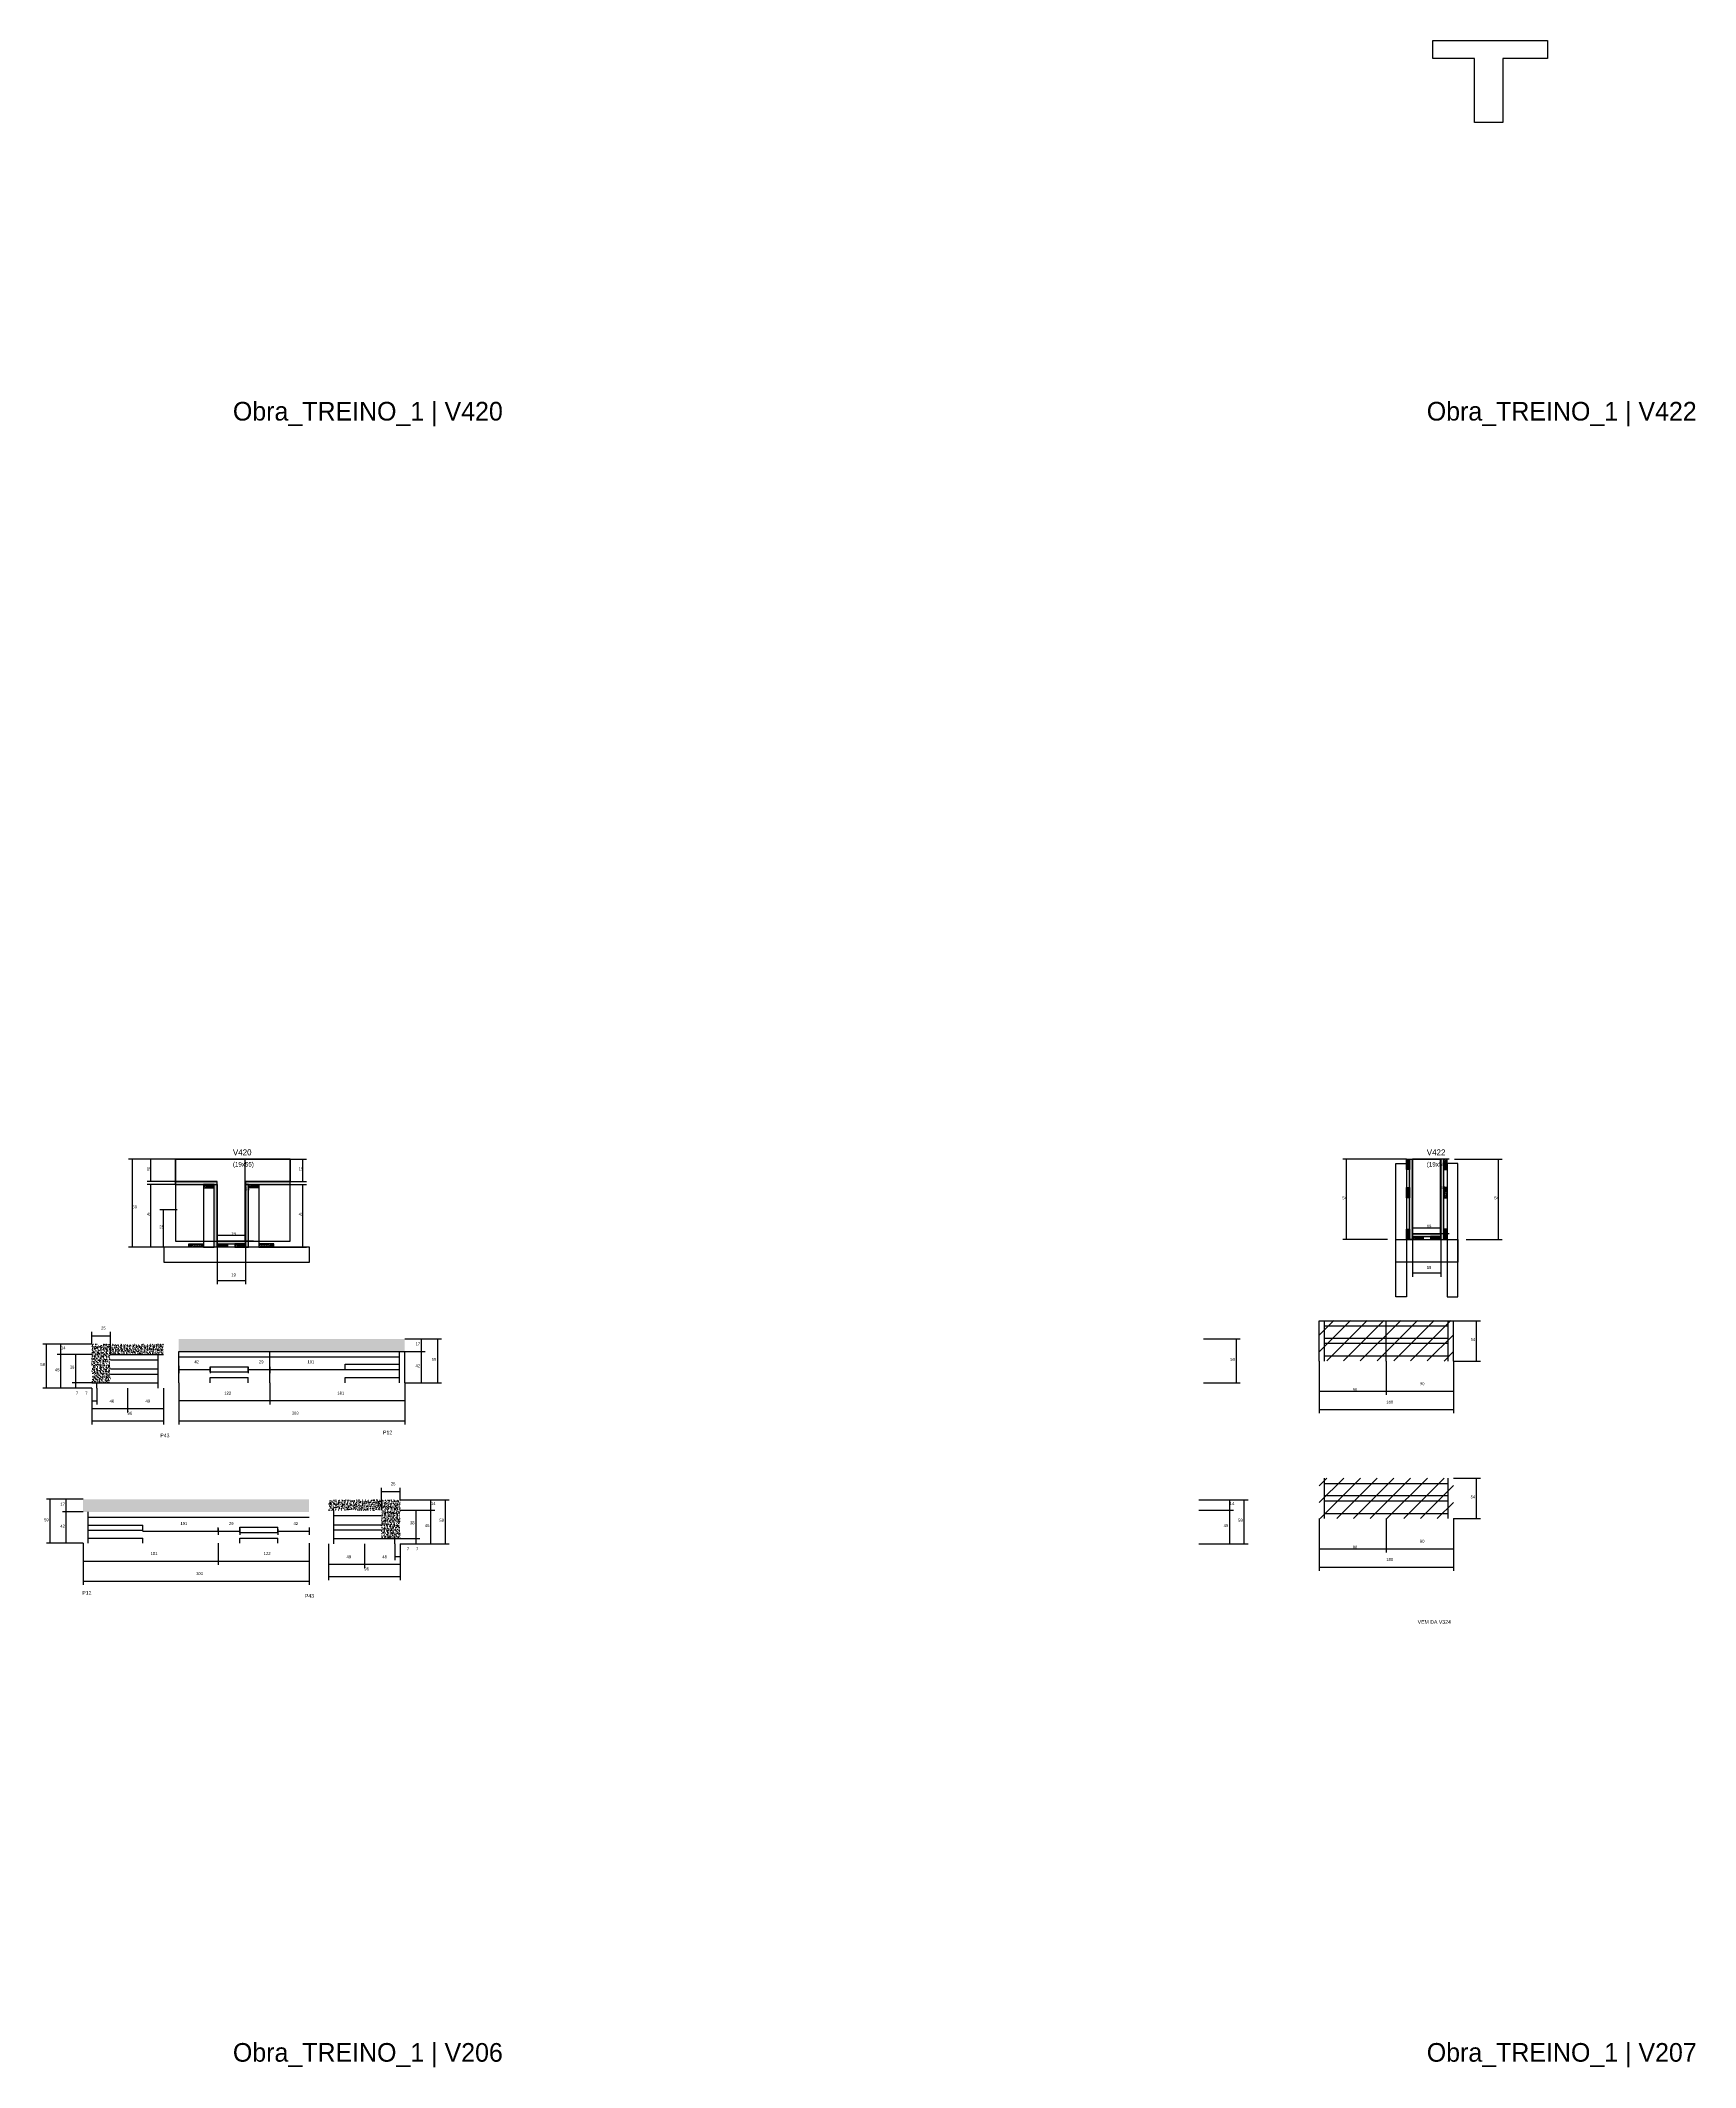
# Model space of a CAD drawing. Header units: metres. Extents: x -65046 to 21926, y -45195 to 1016.
# Drawn here: x 15742 to 17960, y -10018 to -7301 of the extents above; entities that cross this region are included whole.
import ezdxf

# ---------------------------------------------------------------- set-up
doc = ezdxf.new("R2010")
doc.units = ezdxf.units.M
for name, color, linetype in [('CONCRETO', 251, 'Continuous'), ('COTA', 241, 'Continuous'), ('Hachura', 253, 'Continuous'), ('LABEL_ID', 3, 'Continuous'), ('Madeira', 126, 'Continuous'), ('NOMENCLATURA', 7, 'Continuous'), ('Painéis', 200, 'Continuous'), ('REAPROVEITAMENTO', 251, 'Continuous'), ('SARR_2.2x7', 40, 'Continuous'), ('SARR_3.5x7', 81, 'Continuous'), ('Texto Seção', 7, 'Continuous')]:
    doc.layers.add(name, color=color, linetype=linetype)

msp = doc.modelspace()

# ---------------------------------------------------------------- hatches: boundary and pattern name
at = {"layer": 'COTA'}
h = msp.add_hatch(dxfattribs=at)
h.set_pattern_fill('AR-CONC', scale=0.03)
h.paths.add_polyline_path([(16230.4, -9058), (16230.4, -9041), (16230.4, -9041), (15927.4, -9041), (15927.4, -9041), (15927.4, -9058), (15927.4, -9058), (16230.4, -9058)])
h = msp.add_hatch(dxfattribs=at)
h.set_pattern_fill('AR-CONC', scale=0.03)
h.paths.add_polyline_path([(15835.8, -9062), (15906.8, -9062), (15906.8, -9062), (15906.8, -9048), (15906.8, -9048), (15810.8, -9048), (15810.8, -9048), (15810.8, -9100), (15810.8, -9100), (15835.8, -9100), (15835.8, -9100), (15835.8, -9062)])
h = msp.add_hatch(dxfattribs=at)
h.set_pattern_fill('AR-CONC', scale=0.03)
h.paths.add_polyline_path([(15799.2, -9273.1), (15799.2, -9256.1), (15799.2, -9256.1), (16102.2, -9256.1), (16102.2, -9256.1), (16102.2, -9273.1), (16102.2, -9273.1), (15799.2, -9273.1)])
h = msp.add_hatch(dxfattribs=at)
h.set_pattern_fill('AR-CONC', scale=0.03)
h.paths.add_polyline_path([(16199.2, -9270.7), (16128.2, -9270.7), (16128.2, -9270.7), (16128.2, -9256.7), (16128.2, -9256.7), (16224.2, -9256.7), (16224.2, -9256.7), (16224.2, -9308.7), (16224.2, -9308.7), (16199.2, -9308.7), (16199.2, -9308.7), (16199.2, -9270.7)])
at = {"layer": 'Hachura'}
h = msp.add_hatch(dxfattribs=at)
h.set_pattern_fill('ANSI31', scale=0.5)
h.paths.add_polyline_path([(17577, -8814), (17572.6, -8814), (17572.6, -8814), (17572.6, -8800), (17572.6, -8800), (17577, -8800), (17577, -8800), (17577, -8814)])
h = msp.add_hatch(color=8, dxfattribs=at)
h.dxf.hatch_style = 1
h.paths.add_polyline_path([(17581, -8800), (17577, -8800), (17577, -8800), (17577, -8908), (17577, -8908), (17581, -8908), (17581, -8908), (17581, -8800)])
h = msp.add_hatch(color=8, dxfattribs=at)
h.dxf.hatch_style = 1
h.paths.add_polyline_path([(17623, -8800), (17619, -8800), (17619, -8800), (17619, -8908), (17619, -8908), (17623, -8908), (17623, -8908), (17623, -8800)])
h = msp.add_hatch(dxfattribs=at)
h.set_pattern_fill('ANSI31', scale=0.5)
h.paths.add_polyline_path([(17623, -8814), (17627.4, -8814), (17627.4, -8814), (17627.4, -8800), (17627.4, -8800), (17623, -8800), (17623, -8800), (17623, -8814)])
h = msp.add_hatch(color=8, dxfattribs=at)
h.dxf.hatch_style = 1
h.paths.add_polyline_path([(15978.8, -8834), (15978.8, -8830), (15978.8, -8830), (15923.2, -8830), (15923.2, -8830), (15923.2, -8834), (15923.2, -8834), (15978.8, -8834)])
h = msp.add_hatch(color=8, dxfattribs=at)
h.dxf.hatch_style = 1
h.paths.add_polyline_path([(16076.8, -8834), (16076.8, -8830), (16076.8, -8830), (16016.8, -8830), (16016.8, -8830), (16016.8, -8834), (16016.8, -8834), (16076.8, -8834)])
h = msp.add_hatch(dxfattribs=at)
h.set_pattern_fill('ANSI31', scale=0.5)
h.paths.add_polyline_path([(15974.8, -8838.4), (15974.8, -8834), (15974.8, -8834), (15960.8, -8834), (15960.8, -8834), (15960.8, -8838.4), (15960.8, -8838.4), (15974.8, -8838.4)])
h = msp.add_hatch(color=8, dxfattribs=at)
h.dxf.hatch_style = 1
h.paths.add_polyline_path([(15974.8, -8834), (15978.8, -8834), (15978.8, -8834), (15978.8, -8918), (15978.8, -8918), (15974.8, -8918), (15974.8, -8918), (15974.8, -8834)])
h = msp.add_hatch(color=8, dxfattribs=at)
h.dxf.hatch_style = 1
h.paths.add_polyline_path([(16020.8, -8834), (16016.8, -8834), (16016.8, -8834), (16016.8, -8918), (16016.8, -8918), (16020.8, -8918), (16020.8, -8918), (16020.8, -8834)])
h = msp.add_hatch(dxfattribs=at)
h.set_pattern_fill('ANSI31', scale=0.5)
h.paths.add_polyline_path([(16020.8, -8838.4), (16020.8, -8834), (16020.8, -8834), (16034.8, -8834), (16034.8, -8834), (16034.8, -8838.4), (16034.8, -8838.4), (16020.8, -8838.4)])
h = msp.add_hatch(dxfattribs=at)
h.set_pattern_fill('ANSI31', scale=0.5)
h.paths.add_polyline_path([(17577, -8852.1), (17572.6, -8852.1), (17572.6, -8852.1), (17572.6, -8838.1), (17572.6, -8838.1), (17577, -8838.1), (17577, -8838.1), (17577, -8852.1)])
h = msp.add_hatch(dxfattribs=at)
h.set_pattern_fill('ANSI31', scale=0.5)
h.paths.add_polyline_path([(17623, -8852.1), (17627.4, -8852.1), (17627.4, -8852.1), (17627.4, -8838.1), (17627.4, -8838.1), (17623, -8838.1), (17623, -8838.1), (17623, -8852.1)])
h = msp.add_hatch(color=8, dxfattribs=at)
h.dxf.hatch_style = 1
h.paths.add_polyline_path([(16016.8, -8913.6), (16016.8, -8910), (16016.8, -8910), (15978.8, -8910), (15978.8, -8910), (15978.8, -8913.6), (15978.8, -8913.6), (16016.8, -8913.6)])
h = msp.add_hatch(dxfattribs=at)
h.set_pattern_fill('ANSI31', scale=0.5)
h.paths.add_polyline_path([(17577, -8908), (17572.6, -8908), (17572.6, -8908), (17572.6, -8894), (17572.6, -8894), (17577, -8894), (17577, -8894), (17577, -8908)])
h = msp.add_hatch(color=8, dxfattribs=at)
h.dxf.hatch_style = 1
h.paths.add_polyline_path([(17619, -8903.6), (17619, -8900), (17619, -8900), (17581, -8900), (17581, -8900), (17581, -8903.6), (17581, -8903.6), (17619, -8903.6)])
h = msp.add_hatch(dxfattribs=at)
h.set_pattern_fill('ANSI31', scale=0.5)
h.paths.add_polyline_path([(17581, -8908), (17581, -8903.6), (17581, -8903.6), (17595, -8903.6), (17595, -8903.6), (17595, -8908), (17595, -8908), (17581, -8908)])
h = msp.add_hatch(dxfattribs=at)
h.set_pattern_fill('ANSI31', scale=0.5)
h.paths.add_polyline_path([(17619, -8908), (17619, -8903.6), (17619, -8903.6), (17605, -8903.6), (17605, -8903.6), (17605, -8908), (17605, -8908), (17619, -8908)])
h = msp.add_hatch(dxfattribs=at)
h.set_pattern_fill('ANSI31', scale=0.5)
h.paths.add_polyline_path([(17623, -8908), (17627.4, -8908), (17627.4, -8908), (17627.4, -8894), (17627.4, -8894), (17623, -8894), (17623, -8894), (17623, -8908)])
h = msp.add_hatch(dxfattribs=at)
h.set_pattern_fill('ANSI31', scale=0.5)
h.paths.add_polyline_path([(15940.8, -8918), (15940.8, -8913.6), (15940.8, -8913.6), (15960.8, -8913.6), (15960.8, -8913.6), (15960.8, -8918), (15960.8, -8918), (15940.8, -8918)])
h = msp.add_hatch(dxfattribs=at)
h.set_pattern_fill('ANSI31', scale=0.5)
h.paths.add_polyline_path([(15978.8, -8918), (15978.8, -8913.6), (15978.8, -8913.6), (15992.8, -8913.6), (15992.8, -8913.6), (15992.8, -8918), (15992.8, -8918), (15978.8, -8918)])
h = msp.add_hatch(dxfattribs=at)
h.set_pattern_fill('ANSI31', scale=0.5)
h.paths.add_polyline_path([(16016.8, -8918), (16016.8, -8913.6), (16016.8, -8913.6), (16002.8, -8913.6), (16002.8, -8913.6), (16002.8, -8918), (16002.8, -8918), (16016.8, -8918)])
h = msp.add_hatch(dxfattribs=at)
h.set_pattern_fill('ANSI31', scale=0.5)
h.paths.add_polyline_path([(16054.8, -8918), (16054.8, -8913.6), (16054.8, -8913.6), (16034.8, -8913.6), (16034.8, -8913.6), (16034.8, -8918), (16034.8, -8918), (16054.8, -8918)])
at = {"layer": 'REAPROVEITAMENTO'}
h = msp.add_hatch(dxfattribs=at)
h.set_pattern_fill('ANSI31', scale=5)
h.paths.add_polyline_path([(17635.7, -9070.7), (17635.7, -9016.6), (17635.7, -9016.6), (17455.7, -9016.4), (17455.7, -9016.4), (17455.7, -9070.6), (17455.7, -9070.6), (17635.7, -9070.7)])
h = msp.add_hatch(dxfattribs=at)
h.set_pattern_fill('ANSI31', scale=5)
h.paths.add_polyline_path([(17635.7, -9281.9), (17635.7, -9227.8), (17635.7, -9227.8), (17455.7, -9227.6), (17455.7, -9227.6), (17455.7, -9281.8), (17455.7, -9281.8), (17635.7, -9281.9)])

# ---------------------------------------------------------------- linework, layer by layer
at = {"layer": 'CONCRETO'}
for points in [[(17608.3, -7324.6), (17608.3, -7300.6), (17761.9, -7300.6), (17761.9, -7324.6), (17701.9, -7324.6), (17701.9, -7410.6), (17663.9, -7410.6), (17663.9, -7324.6)], [(15923.2, -8830), (15923.2, -8800), (16076.8, -8800), (16076.8, -8830), (16016.8, -8830), (16016.8, -8910), (15978.8, -8910), (15978.8, -8830)], [(15923.2, -8910), (16076.8, -8910), (16076.8, -8800), (15923.2, -8800)], [(17581, -8800), (17581, -8800), (17619, -8800), (17619, -8828), (17619, -8828), (17619, -8900), (17581, -8900), (17581, -8800)], [(17581, -8900), (17619, -8900), (17619, -8800), (17581, -8800)]]:
    msp.add_lwpolyline(points, close=True, dxfattribs=at)
at = {"layer": 'COTA'}
for p, q in [((15923.2, -8800), (15860.3, -8800)), ((15865.3, -8918), (15865.3, -8800)), ((15923.2, -8800), (15885.1, -8800)), ((15890.1, -8830), (15890.1, -8800)), ((16027.8, -8800), (16011.3, -8800)), ((16016.3, -8910), (16016.3, -8800)), ((16076.8, -8800), (16098.6, -8800)), ((16093.6, -8830), (16093.6, -8800)), ((17572.6, -8800), (17487.3, -8800)), ((17492.3, -8908), (17492.3, -8800)), ((17630, -8800), (17613.5, -8800)), ((17618.5, -8900), (17618.5, -8800)), ((17637, -8800), (17700.9, -8800)), ((17695.9, -8908), (17695.9, -8800)), ((15923.2, -8830), (15885.1, -8830)), ((16076.8, -8830), (16098.6, -8830)), ((15923.2, -8834), (15885.1, -8834)), ((15890.1, -8918), (15890.1, -8834)), ((16076.8, -8834), (16098.6, -8834)), ((16093.6, -8918), (16093.6, -8834)), ((15925.5, -8868.1), (15901.9, -8868.1)), ((15906.9, -8918), (15906.9, -8868.1)), ((15978.8, -8918), (15978.8, -8897)), ((15978.8, -8902), (16016.8, -8902)), ((16027.8, -8910), (16011.3, -8910)), ((16016.8, -8918), (16016.8, -8897)), ((17547.4, -8908), (17487.3, -8908)), ((17581, -8908), (17581, -8887)), ((17581, -8892), (17619, -8892)), ((17581, -8908), (17581, -8957.7)), ((17630, -8900), (17613.5, -8900)), ((17619, -8908), (17619, -8887)), ((17619, -8908), (17619, -8957.7)), ((17652.6, -8908), (17700.9, -8908)), ((15945.2, -8918), (15860.3, -8918)), ((15945.2, -8918), (15885.1, -8918)), ((15925.5, -8918), (15901.9, -8918)), ((15978.8, -8918), (15978.8, -8967.7)), ((16016.8, -8918), (16016.8, -8967.7)), ((16050.4, -8918), (16098.6, -8918)), ((15978.8, -8962.7), (16016.8, -8962.7)), ((17581, -8952.7), (17619, -8952.7)), ((17635.7, -9016.7), (17671.8, -9016.7)), ((17666.8, -9070.7), (17666.8, -9016.7)), ((15810.8, -9048), (15810.8, -9031.8)), ((15810.8, -9036.8), (15835.8, -9036.8)), ((15835.8, -9062), (15835.8, -9031.8)), ((16230.4, -9041), (16257.8, -9041)), ((16230.4, -9041), (16279.5, -9041)), ((16252.8, -9058), (16252.8, -9041)), ((16274.5, -9100), (16274.5, -9041)), ((17300.9, -9041), (17350, -9041)), ((17345, -9100), (17345, -9041)), ((15810.8, -9062), (15784.6, -9062)), ((15789.6, -9100), (15789.6, -9062)), ((16230.4, -9058), (16257.8, -9058)), ((16230.4, -9058), (16257.8, -9058)), ((16252.8, -9100), (16252.8, -9058)), ((17455.7, -9070.7), (17455.7, -9116.2)), ((17455.7, -9070.7), (17455.7, -9140.8)), ((17545.7, -9070.7), (17545.7, -9116.2)), ((17545.7, -9070.7), (17545.7, -9116.2)), ((17635.7, -9070.7), (17635.7, -9116.2)), ((17635.7, -9070.7), (17635.7, -9140.8)), ((17635.7, -9070.7), (17671.8, -9070.7)), ((15810.8, -9100), (15784.6, -9100)), ((15810.8, -9100), (15784.6, -9100)), ((15789.6, -9107), (15789.6, -9100)), ((15927.4, -9100), (15927.4, -9128.8)), ((15927.4, -9100), (15927.4, -9155.8)), ((16049.4, -9100), (16049.4, -9128.8)), ((16049.4, -9100), (16049.4, -9128.8)), ((16230.4, -9100), (16230.4, -9128.8)), ((16230.4, -9100), (16230.4, -9155.8)), ((16230.4, -9100), (16257.8, -9100)), ((16230.4, -9100), (16279.5, -9100)), ((17300.9, -9100), (17350, -9100)), ((15810.8, -9107), (15784.6, -9107)), ((15810.8, -9107), (15810.8, -9155.8)), ((15810.8, -9107), (15810.8, -9129)), ((15810.8, -9124), (15817.8, -9124)), ((15817.8, -9107), (15817.8, -9129)), ((15906.8, -9107), (15906.8, -9155.8)), ((15927.4, -9123.8), (16049.4, -9123.8)), ((16049.4, -9123.8), (16230.4, -9123.8)), ((17455.7, -9111.2), (17545.7, -9111.2)), ((17545.7, -9111.2), (17635.7, -9111.2)), ((15810.8, -9150.8), (15906.8, -9150.8)), ((15927.4, -9150.8), (16230.4, -9150.8)), ((17455.7, -9135.8), (17635.7, -9135.8)), ((17635.7, -9227.9), (17671.8, -9227.9)), ((17666.8, -9281.9), (17666.8, -9227.9)), ((15799.2, -9256.1), (15750.1, -9256.1)), ((15755.1, -9315.1), (15755.1, -9256.1)), ((15799.2, -9256.1), (15771.7, -9256.1)), ((15776.7, -9273.1), (15776.7, -9256.1)), ((16199.2, -9270.7), (16199.2, -9240.5)), ((16199.2, -9245.5), (16224.2, -9245.5)), ((16224.2, -9256.7), (16224.2, -9240.5)), ((15799.2, -9273.1), (15771.7, -9273.1)), ((15799.2, -9273.1), (15771.7, -9273.1)), ((15776.7, -9315.1), (15776.7, -9273.1)), ((16224.2, -9270.7), (16250.4, -9270.7)), ((16245.4, -9308.7), (16245.4, -9270.7)), ((17455.7, -9281.9), (17455.7, -9327.4)), ((17455.7, -9281.9), (17455.7, -9352)), ((17545.7, -9281.9), (17545.7, -9327.4)), ((17545.7, -9281.9), (17545.7, -9327.4)), ((17635.7, -9281.9), (17635.7, -9327.4)), ((17635.7, -9281.9), (17635.7, -9352)), ((17635.7, -9281.9), (17671.8, -9281.9)), ((15799.2, -9315.1), (15750.1, -9315.1)), ((15799.2, -9315.1), (15771.7, -9315.1)), ((15799.2, -9315.1), (15799.2, -9343.9)), ((15799.2, -9315.1), (15799.2, -9370.8)), ((15980.2, -9315.1), (15980.2, -9343.9)), ((15980.2, -9315.1), (15980.2, -9343.9)), ((16102.2, -9315.1), (16102.2, -9343.9)), ((16102.2, -9315.1), (16102.2, -9370.8)), ((16128.2, -9315.7), (16128.2, -9364.5)), ((16217.2, -9315.7), (16217.2, -9337.7)), ((16224.2, -9308.7), (16250.4, -9308.7)), ((16224.2, -9308.7), (16250.4, -9308.7)), ((16224.2, -9315.7), (16224.2, -9364.5)), ((16224.2, -9315.7), (16250.4, -9315.7)), ((16224.2, -9315.7), (16224.2, -9337.7)), ((16245.4, -9315.7), (16245.4, -9308.7)), ((15799.2, -9338.9), (15980.2, -9338.9)), ((15980.2, -9338.9), (16102.2, -9338.9)), ((16217.2, -9332.7), (16224.2, -9332.7)), ((17455.7, -9322.4), (17545.7, -9322.4)), ((17545.7, -9322.4), (17635.7, -9322.4)), ((15799.2, -9365.8), (16102.2, -9365.8)), ((16128.2, -9359.5), (16224.2, -9359.5)), ((17455.7, -9347), (17635.7, -9347))]:
    msp.add_line(p, q, dxfattribs=at)
at = {"layer": 'Madeira'}
for points in [[(17577, -8814), (17572.6, -8814), (17572.6, -8800), (17577, -8800)], [(17623, -8814), (17627.4, -8814), (17627.4, -8800), (17623, -8800)], [(15974.8, -8838.4), (15974.8, -8834), (15960.8, -8834), (15960.8, -8838.4)], [(15974.8, -8834), (15960.8, -8834), (15960.8, -8918), (15974.8, -8918)], [(16020.8, -8838.4), (16020.8, -8834), (16034.8, -8834), (16034.8, -8838.4)], [(16020.8, -8834), (16034.8, -8834), (16034.8, -8918), (16020.8, -8918)], [(17577, -8852.1), (17572.6, -8852.1), (17572.6, -8838.1), (17577, -8838.1)], [(17623, -8852.1), (17627.4, -8852.1), (17627.4, -8838.1), (17623, -8838.1)], [(17577, -8908), (17572.6, -8908), (17572.6, -8894), (17577, -8894)], [(17581, -8908), (17581, -8903.6), (17595, -8903.6), (17595, -8908)], [(17619, -8908), (17619, -8903.6), (17605, -8903.6), (17605, -8908)], [(17623, -8908), (17627.4, -8908), (17627.4, -8894), (17623, -8894)], [(15907.3, -8938), (16102.5, -8938), (16102.5, -8918), (15907.3, -8918)], [(15940.8, -8918), (15940.8, -8913.6), (15960.8, -8913.6), (15960.8, -8918)], [(15978.8, -8918), (15978.8, -8913.6), (15992.8, -8913.6), (15992.8, -8918)], [(16016.8, -8918), (16016.8, -8913.6), (16002.8, -8913.6), (16002.8, -8918)], [(16054.8, -8918), (16054.8, -8913.6), (16034.8, -8913.6), (16034.8, -8918)]]:
    msp.add_lwpolyline(points, close=True, dxfattribs=at)
at = {"layer": 'Painéis'}
for p, q in [((17581, -8908), (17581, -8800)), ((17619, -8908), (17619, -8800)), ((15923.2, -8830), (15978.8, -8830)), ((15923.2, -8834), (15923.2, -8830)), ((15978.8, -8834), (15978.8, -8830)), ((16016.8, -8830), (16076.8, -8830)), ((16016.8, -8834), (16016.8, -8830)), ((16076.8, -8834), (16076.8, -8830)), ((15978.8, -8918), (15978.8, -8834)), ((16016.8, -8918), (16016.8, -8834)), ((15978.8, -8910), (16016.8, -8910)), ((15978.8, -8913.6), (15978.8, -8910)), ((16016.8, -8913.6), (16016.8, -8910)), ((17581, -8900), (17619, -8900)), ((17581, -8903.6), (17581, -8900)), ((17619, -8903.6), (17619, -8900)), ((17455.7, -9016.7), (17635.7, -9016.7)), ((17455.7, -9070.7), (17455.7, -9016.7)), ((17545.7, -9070.7), (17545.7, -9016.7)), ((17635.7, -9070.7), (17635.7, -9016.7)), ((15810.8, -9048), (15745.2, -9048)), ((15750.2, -9107), (15750.2, -9048)), ((15810.8, -9048), (15764.6, -9048)), ((15810.8, -9062), (15764.6, -9062)), ((15810.8, -9062), (15764.6, -9062)), ((15769.6, -9062), (15769.6, -9048)), ((15769.6, -9107), (15769.6, -9062)), ((15835.8, -9062), (15906.8, -9062)), ((15927.4, -9058), (16230.4, -9058)), ((15927.4, -9100), (15927.4, -9058)), ((16049.4, -9100), (16049.4, -9058)), ((16230.4, -9100), (16230.4, -9058)), ((15927.4, -9077.3), (15927.4, -9086.9)), ((15927.4, -9081.9), (15969.4, -9081.9)), ((15969.4, -9079.5), (15969.4, -9086.9)), ((16020.4, -9078.4), (16020.4, -9086.9)), ((16020.4, -9081.9), (16049.4, -9081.9)), ((16049.4, -9081.9), (16049.4, -9076.9)), ((16049.4, -9078.4), (16049.4, -9086.9)), ((16049.4, -9081.9), (16150.4, -9081.9)), ((16150.4, -9081.9), (16150.4, -9076.9)), ((15810.8, -9107), (15745.2, -9107)), ((15810.8, -9107), (15764.6, -9107)), ((15810.8, -9107), (15810.8, -9139.5)), ((15858.8, -9107), (15858.8, -9139.5)), ((15858.8, -9107), (15858.8, -9139.5)), ((15906.8, -9107), (15906.8, -9139.5)), ((15810.8, -9134.5), (15858.8, -9134.5)), ((15858.8, -9134.5), (15906.8, -9134.5)), ((16224.2, -9256.7), (16270.4, -9256.7)), ((16224.2, -9256.7), (16289.9, -9256.7)), ((16265.4, -9270.7), (16265.4, -9256.7)), ((16284.9, -9315.7), (16284.9, -9256.7)), ((17294.7, -9256.7), (17340.9, -9256.7)), ((17294.7, -9256.7), (17360.4, -9256.7)), ((17335.9, -9270.7), (17335.9, -9256.7)), ((17355.4, -9315.7), (17355.4, -9256.7)), ((16224.2, -9270.7), (16270.4, -9270.7)), ((16224.2, -9270.7), (16270.4, -9270.7)), ((16265.4, -9315.7), (16265.4, -9270.7)), ((17294.7, -9270.7), (17340.9, -9270.7)), ((17294.7, -9270.7), (17340.9, -9270.7)), ((17335.9, -9315.7), (17335.9, -9270.7)), ((15879.2, -9298.7), (15879.2, -9293.7)), ((15879.2, -9298.7), (15980.2, -9298.7)), ((15980.2, -9298.7), (15980.2, -9293.7)), ((15980.2, -9295.2), (15980.2, -9303.7)), ((15980.2, -9298.7), (16009.2, -9298.7)), ((16009.2, -9295.2), (16009.2, -9303.7)), ((16060.2, -9296.1), (16060.2, -9303.7)), ((16060.2, -9298.7), (16102.2, -9298.7)), ((16102.2, -9294.1), (16102.2, -9303.7)), ((16128.2, -9315.7), (16128.2, -9348.2)), ((16176.2, -9315.7), (16176.2, -9348.2)), ((16176.2, -9315.7), (16176.2, -9348.2)), ((16224.2, -9315.7), (16270.4, -9315.7)), ((16224.2, -9315.7), (16289.9, -9315.7)), ((16224.2, -9315.7), (16224.2, -9348.2)), ((17294.7, -9315.7), (17340.9, -9315.7)), ((17294.7, -9315.7), (17360.4, -9315.7)), ((16128.2, -9343.2), (16176.2, -9343.2)), ((16176.2, -9343.2), (16224.2, -9343.2))]:
    msp.add_line(p, q, dxfattribs=at)
for points in [[(17577, -8800), (17581, -8800), (17581, -8908), (17577, -8908)], [(17623, -8800), (17619, -8800), (17619, -8908), (17623, -8908)], [(15978.8, -8834), (15978.8, -8830), (15923.2, -8830), (15923.2, -8834)], [(16076.8, -8834), (16076.8, -8830), (16016.8, -8830), (16016.8, -8834)], [(15974.8, -8834), (15978.8, -8834), (15978.8, -8918), (15974.8, -8918)], [(16020.8, -8834), (16016.8, -8834), (16016.8, -8918), (16020.8, -8918)], [(16016.8, -8913.6), (16016.8, -8910), (15978.8, -8910), (15978.8, -8913.6)], [(17619, -8903.6), (17619, -8900), (17581, -8900), (17581, -8903.6)]]:
    msp.add_lwpolyline(points, close=True, dxfattribs=at)
at = {"layer": 'SARR_2.2x7'}
for p, q in [((17462.7, -9070.7), (17462.7, -9016.7)), ((17628.7, -9070.7), (17628.7, -9016.7)), ((17462.7, -9023.7), (17545.7, -9023.7)), ((17462.7, -9039.9), (17545.7, -9039.9)), ((17462.7, -9046.9), (17545.7, -9046.9)), ((17545.7, -9023.7), (17628.7, -9023.7)), ((17545.7, -9039.9), (17628.7, -9039.9)), ((17545.7, -9046.9), (17628.7, -9046.9)), ((15835.8, -9069), (15858.8, -9069)), ((15858.8, -9069), (15899.9, -9069)), ((15899.8, -9107), (15899.8, -9062)), ((15927.4, -9065), (16049.4, -9065)), ((15927.4, -9065), (16223.4, -9065)), ((16150.4, -9074.9), (16223.4, -9074.9)), ((16150.4, -9081.9), (16150.4, -9074.9)), ((16223.4, -9100), (16223.4, -9058)), ((17462.7, -9063.7), (17545.7, -9063.7)), ((17545.7, -9063.7), (17628.7, -9063.7)), ((15810.8, -9100), (15858.8, -9100)), ((15817.8, -9107), (15817.8, -9100)), ((15835.8, -9081.4), (15858.8, -9081.4)), ((15835.8, -9088.4), (15858.8, -9088.4)), ((15858.8, -9081.4), (15899.9, -9081.4)), ((15858.8, -9088.4), (15899.9, -9088.4)), ((15858.8, -9100), (15899.9, -9100)), ((15969.4, -9078.4), (16020.4, -9078.4)), ((15969.4, -9085.4), (15969.4, -9078.4)), ((15969.4, -9085.4), (16020.4, -9085.4)), ((15969.4, -9093), (16020.4, -9093)), ((15969.4, -9100), (15969.4, -9093)), ((16020.4, -9085.4), (16020.4, -9078.4)), ((16020.4, -9100), (16020.4, -9093)), ((16150.4, -9081.9), (16223.4, -9081.9)), ((16150.4, -9093), (16223.4, -9093)), ((16150.4, -9100), (16150.4, -9093)), ((17462.7, -9281.9), (17462.7, -9227.9)), ((17462.7, -9234.9), (17545.7, -9234.9)), ((17545.7, -9234.9), (17628.7, -9234.9)), ((17628.7, -9281.9), (17628.7, -9227.9)), ((17462.7, -9251.1), (17545.7, -9251.1)), ((17462.7, -9258.1), (17545.7, -9258.1)), ((17545.7, -9251.1), (17628.7, -9251.1)), ((17545.7, -9258.1), (17628.7, -9258.1)), ((15806.2, -9315.1), (15806.2, -9273.1)), ((15806.2, -9280.1), (15980.2, -9280.1)), ((15806.2, -9290.6), (15879.2, -9290.6)), ((15879.2, -9297.6), (15879.2, -9290.6)), ((15980.2, -9280.1), (16102.2, -9280.1)), ((16135.2, -9315.7), (16135.2, -9270.7)), ((16135.2, -9277.7), (16176.2, -9277.7)), ((16135.2, -9290.1), (16176.2, -9290.1)), ((16176.2, -9277.7), (16199.2, -9277.7)), ((16176.2, -9290.1), (16199.2, -9290.1)), ((17462.7, -9274.9), (17545.7, -9274.9)), ((17545.7, -9274.9), (17628.7, -9274.9)), ((15806.2, -9297.6), (15879.2, -9297.6)), ((15806.2, -9308.1), (15879.2, -9308.1)), ((15879.2, -9315.1), (15879.2, -9308.1)), ((16009.1, -9308.1), (16060.2, -9308.1)), ((16009.1, -9315.1), (16009.1, -9308.1)), ((16009.2, -9293.5), (16060.2, -9293.5)), ((16009.2, -9300.5), (16009.2, -9293.5)), ((16009.2, -9300.5), (16060.2, -9300.5)), ((16060.2, -9300.5), (16060.2, -9293.5)), ((16060.2, -9315.1), (16060.2, -9308.1)), ((16135.2, -9297.1), (16176.2, -9297.1)), ((16135.2, -9308.7), (16176.2, -9308.7)), ((16176.2, -9297.1), (16199.2, -9297.1)), ((16176.2, -9308.7), (16224.2, -9308.7)), ((16217.2, -9315.7), (16217.2, -9308.7))]:
    msp.add_line(p, q, dxfattribs=at)
at = {"layer": 'SARR_3.5x7'}
for points in [[(17558.6, -8806), (17572.6, -8806), (17572.6, -8984.5), (17558.6, -8984.5)], [(17641.4, -8806), (17627.4, -8806), (17627.4, -8984.5), (17641.4, -8984.5)], [(17558.6, -8908), (17641.4, -8908), (17641.4, -8938.1), (17558.6, -8938.1)]]:
    msp.add_lwpolyline(points, close=True, dxfattribs=at)

# ---------------------------------------------------------------- texts
at = {"layer": 'COTA'}
for s, p in [('15', (15884.6, -8815)), ('15', (16088.1, -8815)), ('55', (16016.3, -8842)), ('54', (17486.8, -8854)), ('50', (17618.5, -8840)), ('54', (17690.4, -8854)), ('59', (15865.3, -8866)), ('42', (15884.6, -8876)), ('42', (16088.1, -8876)), ('25', (15901.4, -8893)), ('19', (15997.8, -8902)), ('19', (17600, -8892)), ('19', (15997.8, -8957.2)), ('19', (17600, -8947.2)), ('25', (15823.3, -9028.6)), ('17', (16244.8, -9049.5)), ('54', (17658.7, -9043.7)), ('42', (16244.8, -9079)), ('59', (16266.3, -9070.5)), ('59', (17336.8, -9070.5)), ('38', (15781.4, -9081)), ('90', (17590.7, -9103.1)), ('7', (15789.6, -9115.9)), ('7', (15802, -9115.9)), ('122', (15988.4, -9115.8)), ('181', (16139.9, -9115.7)), ('90', (17500.7, -9111.2)), ('180', (17545.7, -9127.7)), ('96', (15858.8, -9142.7)), ('303', (16078.9, -9142.6)), ('25', (16211.7, -9237.3)), ('17', (15768.7, -9264.6)), ('54', (17658.7, -9254.9)), ('59', (15747, -9285.6)), ('42', (15768.7, -9294.1)), ('38', (16237.2, -9289.7)), ('90', (17500.7, -9322.4)), ('90', (17590.7, -9314.3)), ('181', (15889.7, -9330.8)), ('122', (16041.2, -9330.8)), ('7', (16233.1, -9324.6)), ('7', (16245.4, -9324.6)), ('180', (17545.7, -9338.8)), ('303', (15950.7, -9357.6)), ('96', (16176.2, -9351.4))]:
    msp.add_text(s, height=4, dxfattribs=at).set_placement(p)
at = {"layer": 'LABEL_ID'}
for s, p in [('Obra_TREINO_1 | V420', (16000, -7810)), ('Obra_TREINO_1 | V422', (17600, -7810)), ('Obra_TREINO_1 | V206', (16000, -10010)), ('Obra_TREINO_1 | V207', (17600, -10010))]:
    msp.add_text(s, height=25, dxfattribs=at).set_placement(p)
at = {"layer": 'NOMENCLATURA'}
for s, p in [('P43', (15902.7, -9173)), ('P12', (16201.2, -9169)), ('P12', (15798.2, -9384)), ('P43', (16096.5, -9388.1))]:
    msp.add_text(s, height=5, dxfattribs=at).set_placement(p)
at = {"layer": 'Painéis'}
for s, p in [('59', (15742, -9077.5)), ('14', (15769.6, -9055)), ('42', (15948.4, -9073.8)), ('29', (16034.9, -9073.8)), ('101', (16099.9, -9073.8)), ('45', (15761.5, -9084.5)), ('48', (15834.8, -9126.4)), ('48', (15882.8, -9126.4)), ('14', (16265.4, -9263.7)), ('14', (17335.9, -9263.7)), ('101', (15929.7, -9290.6)), ('29', (15994.7, -9290.6)), ('42', (16081.2, -9290.6)), ('45', (16257.3, -9293.2)), ('59', (16276.7, -9286.2)), ('45', (17327.8, -9293.2)), ('59', (17347.2, -9286.2)), ('48', (16152.2, -9335.1)), ('48', (16200.2, -9335.1))]:
    msp.add_text(s, height=4, dxfattribs=at).set_placement(p)
at = {"layer": 'Texto Seção'}
for s, height, p in [('V420', 8, (16000, -8795)), ('V422', 8, (17600, -8795)), ('(19x55)', 6, (16000, -8810)), ('(19x50)', 6, (17600, -8810)), ('VEM DA V324', 5, (17587.8, -9423))]:
    msp.add_text(s, height=height, dxfattribs=at).set_placement(p)

doc.saveas('drawing.dxf')
